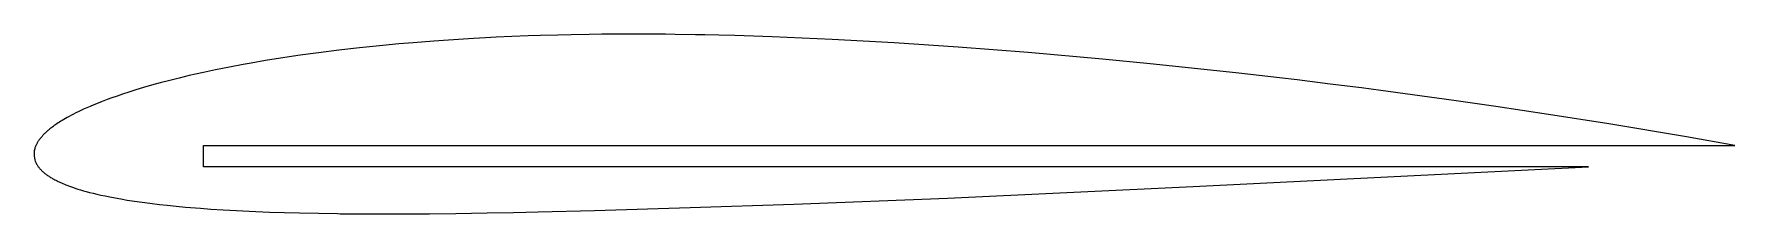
# Model space of a CAD drawing. Header units: metres. Extents: x 0 to 803, y -27 to 57.
import ezdxf

# ---------------------------------------------------------------- set-up
doc = ezdxf.new("R2010")
doc.units = ezdxf.units.M

msp = doc.modelspace()

# ---------------------------------------------------------------- linework, layer by layer
for p, q in [((225.445, 56.3029), (218.053, 55.9695)), ((233.174, 56.605), (225.445, 56.3029)), ((239.055, 56.8036), (233.174, 56.605)), ((247.29, 57.0376), (239.055, 56.8036)), ((253.509, 57.1808), (247.29, 57.0376)), ((262.082, 57.3321), (253.509, 57.1808)), ((267.965, 57.4056), (262.082, 57.3321)), ((274.521, 57.459), (267.965, 57.4056)), ((285.447, 57.4827), (274.521, 57.459)), ((288.641, 57.4744), (285.447, 57.4827)), ((298.054, 57.4111), (288.641, 57.4744)), ((302.592, 57.36), (298.054, 57.4111)), ((312.172, 57.209), (302.592, 57.36)), ((316.541, 57.1209), (312.172, 57.209)), ((323.263, 56.9624), (316.541, 57.1209)), ((330.824, 56.7511), (323.263, 56.9624)), ((348.354, 56.1481), (330.824, 56.7511)), ((134.223, 48.6867), (125.534, 47.4973)), ((143.923, 49.904), (134.223, 48.6867)), ((153.632, 51.0125), (143.923, 49.904)), ((164.689, 52.149), (153.632, 51.0125)), ((172.232, 52.8514), (164.689, 52.149)), ((178.94, 53.4284), (172.232, 52.8514)), ((188.67, 54.1888), (178.94, 53.4284)), ((195.551, 54.6736), (188.67, 54.1888)), ((202.77, 55.1368), (195.551, 54.6736)), ((207.472, 55.414), (202.77, 55.1368)), ((213.014, 55.7166), (207.472, 55.414)), ((218.053, 55.9695), (213.014, 55.7166)), ((376.717, 54.9013), (348.354, 56.1481)), ((405.903, 53.2913), (376.717, 54.9013)), ((436.242, 51.2895), (405.903, 53.2913)), ((469.229, 48.7571), (436.242, 51.2895)), ((504.357, 45.6759), (469.229, 48.7571)), ((85.7221, 40.6458), (79.9142, 39.417)), ((92.2015, 41.9392), (85.7221, 40.6458)), ((98.6884, 43.1582), (92.2015, 41.9392)), ((102.517, 43.8442), (98.6884, 43.1582)), ((109.181, 44.9823), (102.517, 43.8442)), ((116.352, 46.1318), (109.181, 44.9823)), ((125.534, 47.4973), (116.352, 46.1318)), ((526.818, 43.5073), (504.357, 45.6759)), ((549.267, 41.1902), (526.818, 43.5073)), ((568.713, 39.0647), (549.267, 41.1902)), ((51.6608, 32.2907), (48.0446, 31.206)), ((55.4467, 33.377), (51.6608, 32.2907)), ((59.5676, 34.5071), (55.4467, 33.377)), ((64.0243, 35.6728), (59.5676, 34.5071)), ((68.4868, 36.786), (64.0243, 35.6728)), ((73.2858, 37.9275), (68.4868, 36.786)), ((76.2673, 38.6095), (73.2858, 37.9275)), ((79.9142, 39.417), (76.2673, 38.6095)), ((587.816, 36.8711), (568.713, 39.0647)), ((596.119, 35.8855), (587.816, 36.8711)), ((611.723, 33.9806), (596.119, 35.8855)), ((626.491, 32.1147), (611.723, 33.9806)), ((635.614, 30.9316), (626.491, 32.1147)), ((28.2732, 24.2124), (26.4888, 23.4625)), ((30.2229, 25.0035), (28.2732, 24.2124)), ((32.1755, 25.7688), (30.2229, 25.0035)), ((34.4569, 26.6316), (32.1755, 25.7688)), ((36.7418, 27.4648), (34.4569, 26.6316)), ((39.1933, 28.3272), (36.7418, 27.4648)), ((41.8119, 29.2151), (39.1933, 28.3272)), ((44.762, 30.1778), (41.8119, 29.2151)), ((48.0446, 31.206), (44.762, 30.1778)), ((650.537, 28.9459), (635.614, 30.9316)), ((670.092, 26.2492), (650.537, 28.9459)), ((689.966, 23.3979), (670.092, 26.2492)), ((12.6675, 16.4467), (12.0327, 16.0473)), ((13.3033, 16.8368), (12.6675, 16.4467)), ((14.0993, 17.3125), (13.3033, 16.8368)), ((14.8967, 17.7759), (14.0993, 17.3125)), ((15.6954, 18.2277), (14.8967, 17.7759)), ((16.6554, 18.7559), (15.6954, 18.2277)), ((17.6169, 19.2698), (16.6554, 18.7559)), ((18.5799, 19.7706), (17.6169, 19.2698)), ((19.7051, 20.3394), (18.5799, 19.7706)), ((20.8321, 20.8927), (19.7051, 20.3394)), ((22.1219, 21.5077), (20.8321, 20.8927)), ((23.4138, 22.1053), (22.1219, 21.5077)), ((24.8692, 22.7586), (23.4138, 22.1053)), ((26.4888, 23.4625), (24.8692, 22.7586)), ((714.789, 19.6781), (689.966, 23.3979)), ((743.228, 15.197), (714.789, 19.6781)), ((2.72159, 8.07201), (2.5731, 7.87468)), ((2.87053, 8.2648), (2.72159, 8.07201)), ((3.0199, 8.45338), (2.87053, 8.2648)), ((3.16968, 8.63802), (3.0199, 8.45338)), ((3.31984, 8.81894), (3.16968, 8.63802)), ((3.47037, 8.99637), (3.31984, 8.81894)), ((3.62123, 9.17052), (3.47037, 8.99637)), ((3.77242, 9.34155), (3.62123, 9.17052)), ((3.92392, 9.50964), (3.77242, 9.34155)), ((4.0757, 9.67494), (3.92392, 9.50964)), ((4.38007, 9.99768), (4.0757, 9.67494)), ((4.68546, 10.3108), (4.38007, 9.99768)), ((4.99174, 10.615), (4.68546, 10.3108)), ((5.2989, 10.9112), (4.99174, 10.615)), ((5.60683, 11.1998), (5.2989, 10.9112)), ((5.9155, 11.4815), (5.60683, 11.1998)), ((6.22482, 11.7568), (5.9155, 11.4815)), ((6.53479, 12.026), (6.22482, 11.7568)), ((6.84535, 12.2897), (6.53479, 12.026)), ((7.15648, 12.548), (6.84535, 12.2897)), ((7.46812, 12.8013), (7.15648, 12.548)), ((7.93652, 13.1726), (7.46812, 12.8013)), ((8.40596, 13.5341), (7.93652, 13.1726)), ((8.87636, 13.8867), (8.40596, 13.5341)), ((9.34764, 14.2308), (8.87636, 13.8867)), ((9.81978, 14.5672), (9.34764, 14.2308)), ((10.2927, 14.8963), (9.81978, 14.5672)), ((10.7663, 15.2185), (10.2927, 14.8963)), ((11.3989, 15.6382), (10.7663, 15.2185)), ((12.0327, 16.0473), (11.3989, 15.6382)), ((779.888, 9.064), (743.228, 15.197)), ((802.814, 5.01743), (779.888, 9.064)), ((0.089111, 2.4644), (-0.006256, 1.74004)), ((-0.006256, 1.74004), (0, 0)), ((0, 0), (0.338257, -1.70685)), ((0.201248, 3.02165), (0.089111, 2.4644)), ((0.322067, 3.49239), (0.201248, 3.02165)), ((0.448456, 3.90782), (0.322067, 3.49239)), ((0.578796, 4.28398), (0.448456, 3.90782)), ((0.712128, 4.63036), (0.578796, 4.28398)), ((0.847855, 4.95319), (0.712128, 4.63036)), ((0.985519, 5.25673), (0.847855, 4.95319)), ((1.12482, 5.54413), (0.985519, 5.25673)), ((1.26552, 5.81778), (1.12482, 5.54413)), ((1.40742, 6.07948), (1.26552, 5.81778)), ((1.5504, 6.33072), (1.40742, 6.07948)), ((1.69432, 6.57268), (1.5504, 6.33072)), ((1.83908, 6.80634), (1.69432, 6.57268)), ((1.98462, 7.0325), (1.83908, 6.80634)), ((2.13083, 7.25186), (1.98462, 7.0325)), ((2.27768, 7.46503), (2.13083, 7.25186)), ((2.42513, 7.67247), (2.27768, 7.46503)), ((2.5731, 7.87468), (2.42513, 7.67247)), ((80, -5), (80, 5)), ((80, 5), (802.814, 5)), ((802.814, 5), (802.814, 5.01743)), ((0.338257, -1.70685), (0.574875, -2.39804)), ((0.574875, -2.39804), (0.794739, -2.92212)), ((0.794739, -2.92212), (1.00591, -3.35973)), ((1.00591, -3.35973), (1.21153, -3.74203)), ((1.21153, -3.74203), (1.41319, -4.08508)), ((1.41319, -4.08508), (1.61185, -4.39838)), ((1.61185, -4.39838), (1.80814, -4.68811)), ((1.80814, -4.68811), (2.00246, -4.95859)), ((2.00246, -4.95859), (2.19516, -5.21297)), ((2.19516, -5.21297), (2.38646, -5.45357)), ((2.38646, -5.45357), (2.57655, -5.68228)), ((2.57655, -5.68228), (2.76558, -5.90053)), ((2.76558, -5.90053), (2.95366, -6.10951)), ((2.95366, -6.10951), (3.1409, -6.3102)), ((3.1409, -6.3102), (3.32738, -6.50342)), ((3.32738, -6.50342), (3.51315, -6.68987)), ((3.51315, -6.68987), (3.6983, -6.87012)), ((3.6983, -6.87012), (3.88286, -7.04468)), ((3.88286, -7.04468), (4.06688, -7.21399)), ((4.06688, -7.21399), (4.2504, -7.37846)), ((4.2504, -7.37846), (4.43346, -7.53842)), ((4.43346, -7.53842), (4.61609, -7.69417)), ((4.61609, -7.69417), (4.79831, -7.84599)), ((4.79831, -7.84599), (4.98015, -7.99413)), ((4.98015, -7.99413), (5.16161, -8.13878)), ((733.638, -5), (80, -5)), ((547.163, -14.2871), (733.638, -5.0072)), ((733.638, -5.0072), (733.638, -5)), ((5.16161, -8.13878), (5.34276, -8.28017)), ((5.34276, -8.28017), (5.52356, -8.41846)), ((5.52356, -8.41846), (5.70407, -8.55382)), ((5.70407, -8.55382), (6.06424, -8.81635)), ((6.06424, -8.81635), (6.42334, -9.06882)), ((6.42334, -9.06882), (6.78149, -9.31212)), ((6.78149, -9.31212), (7.13876, -9.54701)), ((7.13876, -9.54701), (7.49521, -9.77419)), ((7.49521, -9.77419), (7.85091, -9.99425)), ((7.85091, -9.99425), (8.20592, -10.2077)), ((8.20592, -10.2077), (8.56026, -10.415)), ((8.56026, -10.415), (8.91399, -10.6165)), ((8.91399, -10.6165), (9.26714, -10.8126)), ((9.26714, -10.8126), (9.79587, -11.0974)), ((9.79587, -11.0974), (10.3235, -11.3717)), ((10.3235, -11.3717), (10.85, -11.6365)), ((10.85, -11.6365), (11.3756, -11.8923)), ((11.3756, -11.8923), (11.9003, -12.14)), ((11.9003, -12.14), (12.4242, -12.38)), ((12.4242, -12.38), (12.9473, -12.6129)), ((12.9473, -12.6129), (13.6436, -12.9131)), ((13.6436, -12.9131), (14.3387, -13.2023)), ((14.3387, -13.2023), (15.0327, -13.4815)), ((15.0327, -13.4815), (15.8988, -13.8173)), ((15.8988, -13.8173), (16.7633, -14.1396)), ((16.7633, -14.1396), (17.6264, -14.4497)), ((17.6264, -14.4497), (18.6604, -14.8067)), ((18.6604, -14.8067), (19.6927, -15.1487)), ((19.6927, -15.1487), (20.7234, -15.4769)), ((20.7234, -15.4769), (21.9241, -15.8438)), ((21.9241, -15.8438), (23.294, -16.2436)), ((431.125, -19.7114), (547.163, -14.2871)), ((23.294, -16.2436), (24.6617, -16.6246)), ((24.6617, -16.6246), (26.1979, -17.0327)), ((26.1979, -17.0327), (27.9019, -17.4628)), ((27.9019, -17.4628), (29.6033, -17.8707)), ((29.6033, -17.8707), (31.472, -18.2959)), ((31.472, -18.2959), (33.5073, -18.7344)), ((33.5073, -18.7344), (35.7089, -19.1822)), ((35.7089, -19.1822), (38.2452, -19.6671)), ((38.2452, -19.6671), (40.9462, -20.1505)), ((40.9462, -20.1505), (43.98, -20.6568)), ((43.98, -20.6568), (47.3453, -21.1776)), ((47.3453, -21.1776), (51.0411, -21.7051)), ((51.0411, -21.7051), (54.7312, -22.1901)), ((54.7312, -22.1901), (59.2528, -22.7337)), ((59.2528, -22.7337), (62.7646, -23.121)), ((62.7646, -23.121), (67.1071, -23.5618)), ((67.1071, -23.5618), (71.444, -23.9637)), ((71.444, -23.9637), (78.6055, -24.5524)), ((309.701, -24.2164), (358.586, -22.6196)), ((358.586, -22.6196), (431.125, -19.7114)), ((78.6055, -24.5524), (83.4283, -24.9016)), ((83.4283, -24.9016), (89.2421, -25.2775)), ((89.2421, -25.2775), (95.5465, -25.6345)), ((95.5465, -25.6345), (101.512, -25.9285)), ((101.512, -25.9285), (111.112, -26.3218)), ((111.112, -26.3218), (125.321, -26.7477)), ((125.321, -26.7477), (143.295, -27.0651)), ((143.295, -27.0651), (144.448, -27.0782)), ((144.448, -27.0782), (167.982, -27.1838)), ((167.982, -27.1838), (186.715, -27.0825)), ((186.715, -27.0825), (199.029, -26.944)), ((199.029, -26.944), (213.798, -26.7152)), ((213.798, -26.7152), (226.264, -26.4767)), ((226.264, -26.4767), (237.906, -26.2223)), ((237.906, -26.2223), (264.462, -25.5506)), ((264.462, -25.5506), (309.701, -24.2164))]:
    msp.add_line(p, q)

doc.saveas('drawing.dxf')
